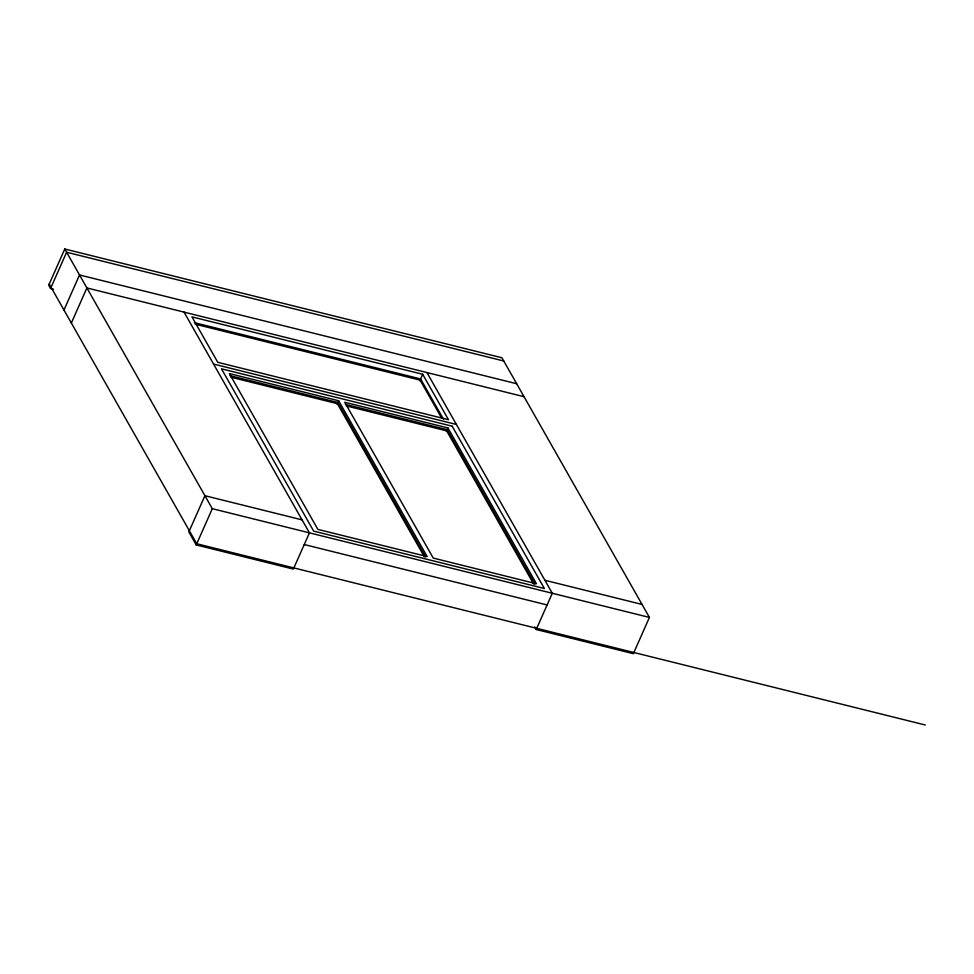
<?xml version="1.0" encoding="UTF-8"?>
<svg xmlns="http://www.w3.org/2000/svg" width="974" height="974" viewBox="0 0 974 974"><rect width="100%" height="100%" fill="white"/><g stroke="black" fill="none" stroke-linecap="round" stroke-linejoin="round"><path stroke-width="1.46" d="M534.738 626.903L536.211 629.508L633.356 653.676L649.427 617.431L501.914 357.75L64.771 249.003L48.7 285.236L50.538 288.487L53.497 289.217M50.538 288.487L66.622 252.242L503.753 360.989M63.967 310.036L79.527 274.972L516.658 383.719M71.346 323.027L86.905 287.951L524.036 396.698M184.049 312.118L309.44 532.851L293.357 569.084L196.224 544.929L212.295 508.684L64.771 249.003M337.114 404.259L338.66 400.752L229.377 373.566L317.889 529.381L427.172 556.568L338.66 400.752M419.794 380.761L422.667 374.272L191.963 316.879L217.774 362.316L448.49 419.709L422.667 374.272M446.396 431.445L447.943 427.939L344.735 402.262L433.247 558.078L536.455 583.755L447.943 427.939M536.211 629.508L552.295 593.263L426.904 372.531M194.289 322.65L420.598 378.947L443.462 419.197M195.25 324.184L420.074 380.116L441.466 417.773M213.55 364.057L456.404 424.469M230.083 375.684L337.881 402.506L425.65 556.994M345.429 404.38L447.176 429.692L534.933 584.181M231.033 377.23L337.369 403.674L424.384 556.848M346.391 405.927L446.652 430.861L533.667 584.035M302.062 519.86L204.917 495.705L188.846 531.938L196.224 544.929M544.916 580.285L642.061 604.44M212.295 508.684L649.427 617.431M304.253 544.539L547.108 604.951M925.3 724.997L196.736 543.76L49.224 284.067M452.179 426.21L221.463 368.817L313.665 531.11L544.381 588.503L452.179 426.21"/></g></svg>
